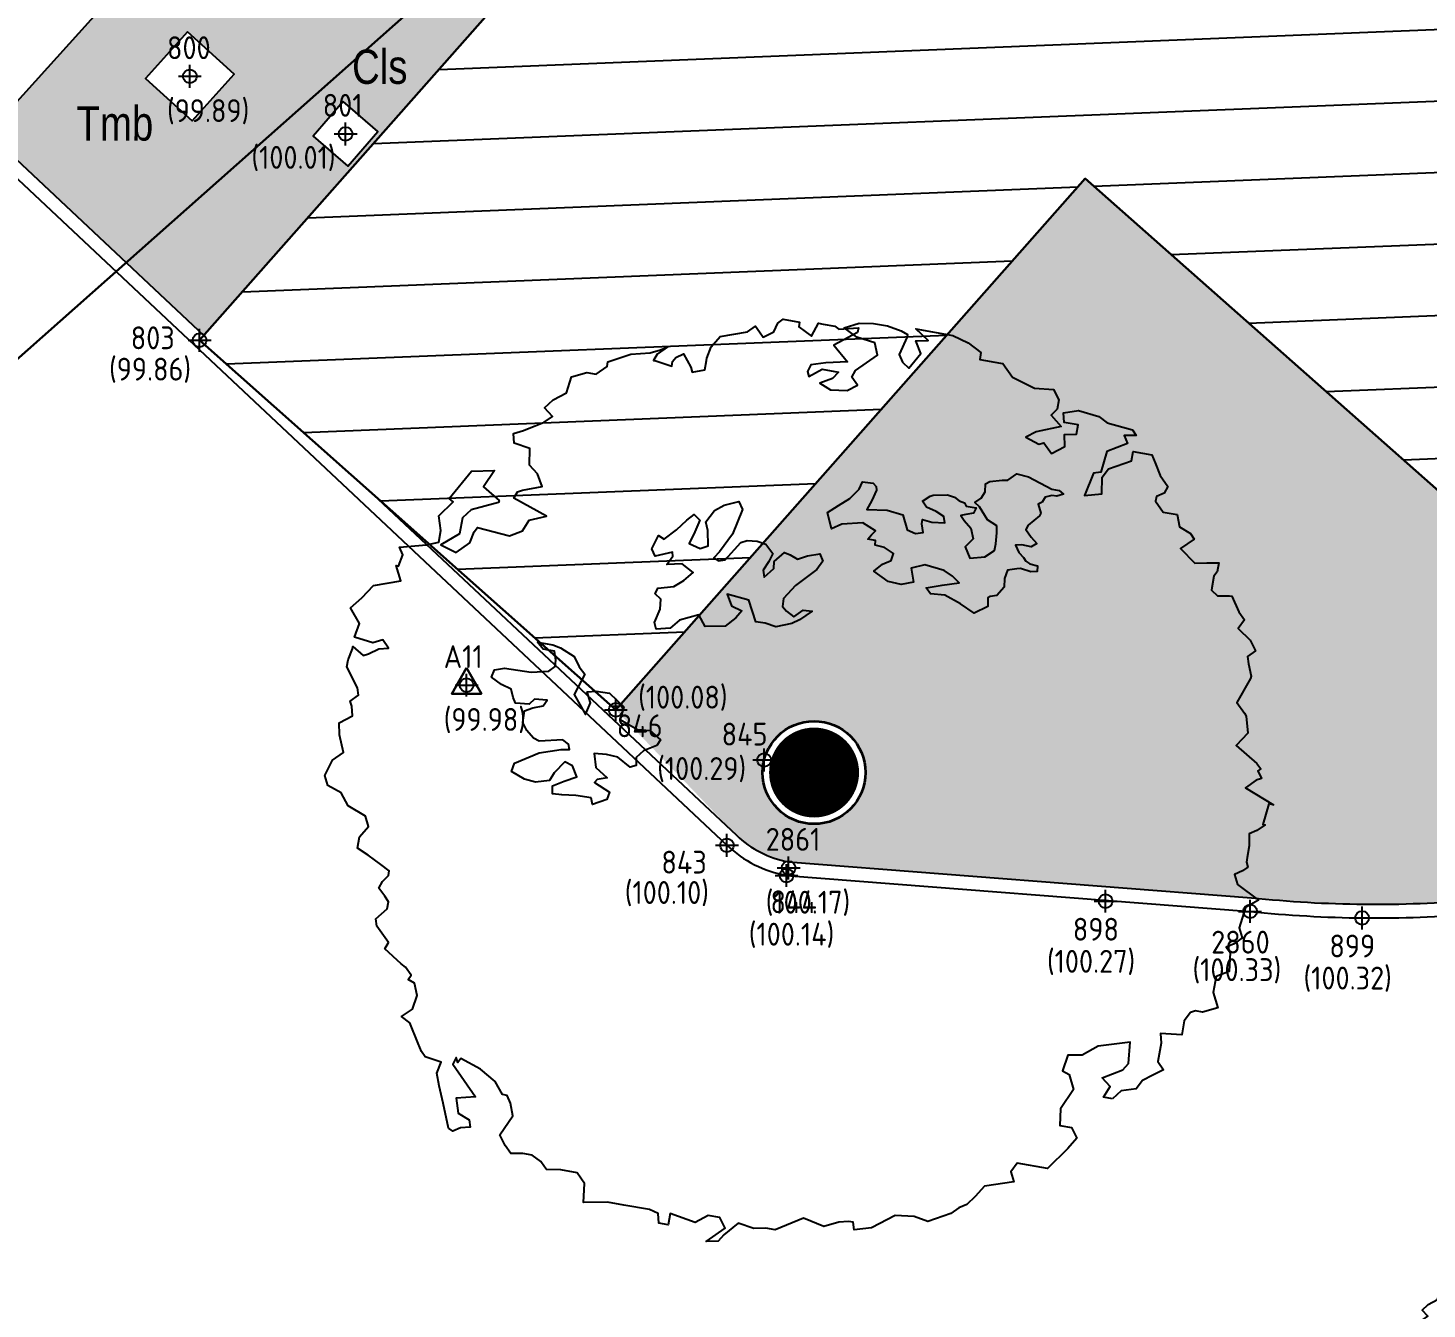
# Model space of a CAD drawing. Extents: x 9555 to 11275, y -8412 to -6382.
# Drawn here: x 10058.83 to 10071.06, y -8083.17 to -8071.96 of the extents above; entities that cross this region are included whole.
import ezdxf
from ezdxf.enums import TextEntityAlignment as Align

# ---------------------------------------------------------------- set-up
doc = ezdxf.new("R2010")
doc.units = 0
doc.header["$MEASUREMENT"] = 0
doc.header["$XCLIPFRAME"] = 2
doc.header["$PDMODE"] = 33
doc.header["$PDSIZE"] = 0.12
doc.layers.get('0').update_dxf_attribs({"color": 53, "lineweight": 50})
for name, color, linetype in [('02_CAT', 7, 'Continuous'), ('GEI-Nome_P', 6, 'Continuous'), ('GEI-Punti', 7, 'Continuous'), ('Gei-Punti_3D', 3, 'Continuous'), ('GEI-Quote_P', 3, 'Continuous'), ('GEI-Simboli', 6, 'Continuous'), ('Immagine', 181, 'Continuous'), ('Ril-Aiuola_Retino', 85, 'Continuous'), ('Ril-Albero', 104, 'Continuous'), ('Ril-Fabbr_Retino', 8, 'Continuous'), ('Ril-Strada', 4, 'Continuous'), ('Ril-Tomb_CEMENTO-Cls', 5, 'Continuous'), ('Ril-Tombino', 5, 'Continuous')]:
    doc.layers.add(name, color=color, linetype=linetype)
for name, color, linetype, lineweight in [('Fgl.957E_Estratto', 5, 'Continuous', 30), ('Ril-Albero_Tronco', 3, 'Continuous', 35), ('Ril-Fabbr_Container-Prefabbricato', 7, 'Continuous', 30)]:
    doc.layers.add(name, color=color, linetype=linetype, lineweight=lineweight)
doc.layers.add('Gei-Nome_p(OFF)', color=251, linetype='Continuous', plot=False)
doc.styles.add('HELVLA', font='helvl', dxfattribs={"width": 0.8})
doc.styles.get("Standard").update_dxf_attribs({"font": 'isocp.shx'})
picture_1 = doc.add_image_def('image2.png', size_in_pixel=(4950, 3510))
picture_2 = doc.add_image_def('image3.png', size_in_pixel=(3510, 4950))

# ---------------------------------------------------------------- blocks, each defined once
blk = doc.blocks.new('ALB_PINO')
at = {"layer": 'Ril-Albero'}
for points in [[(0.9957663673045545, -1.089119406650383), (0.9648018835592893, -1.083550707583157), (0.987240531896191, -1.047653842444191), (0.9604499515731959, -1.018876353835907), (1.029335424767964, -0.9913324360692002), (1.048991627814416, -0.9709081255237777), (1.053772078657971, -0.8998896763046957), (0.9475723619140126, -0.9127363487692435), (0.8941692090876359, -0.9430646301867398), (0.8463312608242859, -0.9424478588822183), (0.8288509349032438, -0.9952093898569672), (0.8506830358193156, -1.007122184396934), (0.8655586517753591, -1.057716179492303), (0.8220724577628289, -1.121773849048253), (0.8200744522101786, -1.177319743672882), (0.8587800176438805, -1.184280610449235), (0.8764382151376822, -1.219402194529351), (0.8462583281208254, -1.253906863726655), (0.7781576086459836, -1.321524177991336), (0.677522918730233, -1.303425884847087), (0.6564755507898781, -1.331586602151759), (0.6663925303479346, -1.365315874943548), (0.5679340315397212, -1.379554858696423), (0.5377541237791092, -1.414059643239483), (0.5089655379030091, -1.440828049255828), (0.4829595335646673, -1.452124044257829), (0.4555623850766324, -1.471156330673324), (0.3789358509371823, -1.497307965386057), (0.3338803272205269, -1.481218754832838), (0.2705600793325402, -1.47781750453268), (0.1911509221678216, -1.519441780952178), (0.1341804340842145, -1.525169076886044), (0.1306132558180479, -1.500568119636768), (0.1151310924407198, -1.497783784219422), (0.08277530755469797, -1.499951348332246), (0.03215460001877091, -1.514807075155289), (-0.03473284687913747, -1.486804982950702), (-0.1296241466769743, -1.525644808607098), (-0.1605886304226942, -1.520076109539872), (-0.2006854969971528, -1.520851505943568), (-0.2534820816584897, -1.503370012337285), (-0.3005354539371865, -1.542826724643049), (-0.3201916569840932, -1.563251035187562), (-0.3602885235585518, -1.564026431592168), (-0.2963615505149164, -1.519617935101991), (-0.3140197480087181, -1.484496351021875), (-0.35272531344242, -1.477535484245522), (-0.3969960834396034, -1.501519670191186), (-0.4793658507059035, -1.470733214336718), (-0.486322356409687, -1.509414530237876), (-0.5172868401549522, -1.503845831170651), (-0.5194627172803621, -1.471508610740415), (-0.5490358998853253, -1.458203648493139), (-0.6341882694326841, -1.442889718998771), (-0.6883759982437141, -1.433144516805982), (-0.7685698883846044, -1.43469528138084), (-0.7651805816907427, -1.371413123575252), (-0.790579860872981, -1.334899371786008), (-0.8447677466750747, -1.325154141359775), (-0.8926056949384247, -1.324537370055253), (-0.8989554754861047, -1.315408939166986), (-0.9116551935729831, -1.297152049155187), (-0.9398370750367349, -1.276110823726953), (-0.9708015587824548, -1.270542124659727), (-1.010898425356913, -1.271317521064333), (-1.029947923991472, -1.243932200163357), (-1.047605985237965, -1.208810759662441), (-1.004119811969645, -1.144753205453156), (-1.012645626633798, -1.103287525900299), (-1.023953886588856, -1.077294400941895), (-1.039436206956793, -1.074510037291105), (-1.063444205742485, -1.030260137668478), (-1.112066729990488, -0.9895698827536705), (-1.177562875747185, -0.953831527369033), (-1.188086716708654, -0.9679118577874704), (-1.193045196115577, -0.9510471637182434), (-1.204960181226738, -0.972863785551084), (-1.128762322935813, -1.082404925572149), (-1.193473892708312, -1.086740053797797), (-1.186339515431769, -1.135941852951504), (-1.15041655227958, -1.158375246087957), (-1.146849217021895, -1.182976231571587), (-1.179205001907917, -1.185143795684411), (-1.205211006246714, -1.196439790685503), (-1.21930186848283, -1.185919192088107), (-1.236353361564284, -1.102987976563412), (-1.249837655635815, -1.044657602941328), (-1.258363491044179, -1.003192038735136), (-1.24366574666044, -0.9659029187747308), (-1.296462331321777, -0.9484214251684477), (-1.309161892417592, -0.9301645633900932), (-1.320470330107469, -0.9041715255449105), (-1.348045486415117, -0.8353205533254311), (-1.376227388623079, -0.8142794432429525), (-1.339697700314332, -0.7889030895890699), (-1.323608811781355, -0.7438776782151706), (-1.3321344901982, -0.702412142242423), (-1.353966591114272, -0.6904993477033656), (-1.343442907144322, -0.6764189890505747), (-1.36249240577888, -0.6490336681505084), (-1.376583288759207, -0.6385131848988692), (-1.431555750545954, -0.5886944708623503), (-1.419640765435247, -0.5668778490295097), (-1.457739626457055, -0.5121073508085772), (-1.461306804723222, -0.4875063935593005), (-1.423385836017928, -0.4543938920702146), (-1.419211932595658, -0.431185102529156), (-1.431911650682082, -0.4129282125182669), (-1.45096114931664, -0.3855428916182007), (-1.439046027958625, -0.3637264133645601), (-1.419389961159027, -0.3433019592408471), (-1.416607358877513, -0.3278294328798381), (-1.444789240341265, -0.3067882074516035), (-1.487061984041588, -0.2752263834259736), (-1.522984967937987, -0.252793105635277), (-1.516028462234203, -0.2141117897332094), (-1.485848711464655, -0.1796069769567055), (-1.495765691022257, -0.1458777041640076), (-1.553520755090972, -0.1115315164875881), (-1.577528753876209, -0.06728161686496037), (-1.621192798717288, -0.04345605601938018), (-1.631109914522654, -0.009726639647482216), (-1.60588850691272, 0.04164272361904864), (-1.569358818603973, 0.06701907727293133), (-1.58284313341926, 0.1253493355483499), (-1.583627709403913, 0.165422819159545), (-1.53935696015094, 0.1894068897585441), (-1.54153283727635, 0.22174411018878), (-1.546491473674791, 0.238608832491451), (-1.519094168195238, 0.257641090673502), (-1.522661367205615, 0.2822419325770227), (-1.557977762193218, 0.3524851007381642), (-1.553803879514703, 0.3756937749334668), (-1.539106135130965, 0.4129828948938723), (-1.537714833990208, 0.420719158073922), (-1.503183171978776, 0.3905495017565102), (-1.486309707460691, 0.3955014295201238), (-1.451171320293156, 0.4131415199939568), (-1.451171320293156, 0.4131415199939568), (-1.418815535406679, 0.4153090841067808), (-1.437865054785448, 0.442694289661091), (-1.471612120068471, 0.4327905777139733), (-1.532149650170936, 0.4516640954492743), (-1.516060761637959, 0.4966895068231736), (-1.546418540971331, 0.550067837335888), (-1.508497551521828, 0.5831804541698205), (-1.469185281675777, 0.624029218838956), (-1.378467864556001, 0.6396603703000494), (-1.393343459768289, 0.6902544807411743), (-1.385602221088334, 0.6888622847995123), (-1.370904654440324, 0.7261513176466963), (-1.382213071385991, 0.7521444708385445), (-1.292886798415907, 0.7600393308852347), (-1.251398651444447, 0.7685508751241343), (-1.244442145740663, 0.8072321910262019), (-1.251576523017206, 0.8564339901789992), (-1.203131849597753, 0.9036269656657225), (-1.217222868824933, 0.9141475924974714), (-1.141979423185944, 1.005835477234001), (-1.065504343556199, 1.00731426186249), (-1.102366281633181, 0.9530146204801042), (-1.050485485731201, 0.908120603645699), (-1.051876786871958, 0.9003843404656493), (-1.143985484388281, 0.8770170411702622), (-1.172774091008591, 0.8502485198081615), (-1.182513178249678, 0.7960947928908411), (-1.245048870896767, 0.7594224442349571), (-1.193643566631977, 0.7342048027943804), (-1.147981516238247, 0.7659251365734292), (-1.133283771854508, 0.8032142565338347), (-1.122760087884558, 0.8172946151857161), (-1.015775774412191, 0.7900679193857343), (-0.9728963262995194, 0.8063157268055932), (-0.9504575002273441, 0.8422126790568711), (-0.8920958679940441, 0.8556762664051405), (-1.001256079336031, 0.9152400672886927), (-0.9893410942248693, 0.9370566891215333), (-0.9724674727161755, 0.9420085886517029), (-0.906364758793984, 0.9540800082908447), (-0.9226315188997205, 0.9969377119727199), (-0.9494220992227156, 1.025715200581004), (-0.9474240936700653, 1.081261095206543), (-1.000220678331402, 1.098742588812826), (-1.002396555456812, 1.131079809243062), (-0.9686494694295789, 1.140983636536845), (-0.8997641739705386, 1.16852746719124), (-0.8723668684909853, 1.187559725373291), (-0.8991574488139804, 1.216337213981575), (-0.870368862938335, 1.24310561999792), (-0.8260980929411517, 1.267089805943584), (-0.8086179240111733, 1.319851365151777), (-0.7579972164752462, 1.334707091974821), (-0.7270327327295263, 1.329138392907595), (-0.6905030444212343, 1.354514746561478), (-0.6877204628834761, 1.36998715757673), (-0.6110939080002709, 1.396138907635219), (-0.5463823382277724, 1.400474035860867), (-0.5126352522009938, 1.410377863153741), (-0.4866294255979255, 1.42167377104343), (-0.5231590931624623, 1.396297532735304), (-0.5350740782731691, 1.374480910902463), (-0.5273329965847324, 1.373088743194245), (-0.4745364119233955, 1.355607249587052), (-0.4717538096414273, 1.371079775948061), (-0.4612301256714773, 1.385160134599943), (-0.4352241213331354, 1.396456129601944), (-0.4112161432916537, 1.352206114632651), (-0.4062576638847304, 1.335341420563424), (-0.3647694961690604, 1.343853080148079), (-0.3592042916060336, 1.374798132869188), (-0.3578129904652769, 1.382534396050147), (-0.3431152668252935, 1.419823400663887), (-0.3129355160557452, 1.454328213440391), (-0.2222179626891148, 1.469959221321375), (-0.1948206572100162, 1.488991479503426), (-0.1821210961146562, 1.470734617725981), (-0.1694213780277778, 1.452477727714182), (-0.1342829908597878, 1.470117818188015), (-0.1209767046083243, 1.499670703200906), (-0.1027119389494828, 1.512358894145478), (-0.04852405314738917, 1.502613663718336), (-0.05130665542890256, 1.487141137357327), (-0.009033911729034116, 1.455579313331697), (0.01479621548435262, 1.499212528763934), (0.03027837886122597, 1.496428193346588), (0.06898394429538257, 1.489467326571145), (0.08307496352256294, 1.478946699740305), (0.1477865125513063, 1.483281712619288), (0.145003931013548, 1.467809301604944), (0.06559477384882939, 1.426185025185447), (0.1114347165590743, 1.370022359256296), (0.03898206509813917, 1.367079398738866), (-0.01024718430596749, 1.359959906862429), (-0.02216216941667426, 1.338143285030498), (-0.01720366926599581, 1.321278706307027), (0.02706707998743241, 1.345262776906026), (0.08125496578952607, 1.335517546479792), (0.06159876274307408, 1.315093235935279), (0.01871929388664739, 1.298845313170574), (0.05464225703883585, 1.276411920033212), (0.110221443982141, 1.274402952787028), (0.1453598311496762, 1.292043043260861), (0.1263103117713626, 1.319428248815171), (0.1263103117713626, 1.319428248815171), (0.1382252968820694, 1.341244870648012), (0.1747549851908161, 1.366621224301895), (0.2112846527553529, 1.391997462610021), (0.2027589950818083, 1.433463113928525), (0.1422213287320346, 1.452336775243936), (0.09994842804064774, 1.483898627503009), (0.1505691148328197, 1.498754238980297), (0.1984070630957149, 1.498137467676685), (0.2448538672098266, 1.489784404958669), (0.2899092131912084, 1.473695107293139), (0.2899092131912084, 1.473695107293139), (0.3117413141072802, 1.461782312754082), (0.3103500129665235, 1.454046049573122), (0.2837373042158333, 1.394940423126542), (0.295045721161955, 1.368947269935603), (0.31548654168148, 1.349298327561343), (0.3561899556767685, 1.397883383643972), (0.3399232163152419, 1.440741202671603), (0.3800200621459453, 1.441516483729544), (0.3391386195868336, 1.480814570936133), (0.4629963975768305, 1.458539802899764), (0.5144016810978655, 1.433322046112522), (0.5566744455419439, 1.401760337432648), (0.5525005421196738, 1.37855154789159), (0.6221707482901593, 1.366021953814567), (0.629911829978596, 1.364629786105439), (0.6616608897085143, 1.318987603427928), (0.7348981378983126, 1.281857195680828), (0.7982183857858445, 1.278455945379761), (0.8158766040234013, 1.243334476645401), (0.8103113994603746, 1.212389423924293), (0.7906551756697127, 1.191964998033114), (0.8237957142756613, 1.154059165647965), (0.7408192218532577, 1.137035874712097), (0.7056808346857224, 1.119395784238264), (0.7493450572616212, 1.095570310505906), (0.766218521779706, 1.100522238269519), (0.7916178009619443, 1.064008486480276), (0.8358885709591277, 1.087992672425941), (0.8351039742302646, 1.128066040689561), (0.8752008408051779, 1.128841437094167), (0.8807660453682047, 1.159786489816184), (0.8343193982456114, 1.168139524300756), (0.8321435003764464, 1.200476629384326), (0.881372749780553, 1.207596121260764), (0.9496514978187633, 1.187330292237135), (0.9778333792829699, 1.166289066808901), (1.061594447689572, 1.143238874133573), (1.074294029529142, 1.124982127701884), (1.034197162954683, 1.124206731298187), (1.04550557990035, 1.098213578106339), (0.9766201067055817, 1.070669660339632), (0.9563571785030263, 1.002435603003875), (0.9317426322965048, 0.9988758429493885), (0.9023473212643012, 0.924297690141799), (0.959317809348363, 0.9300249860756651), (0.9613158149010133, 0.9855708807012036), (0.9823631828413681, 1.013731598005876), (1.058989737724573, 1.039883348064365), (1.064554921543845, 1.070828285439717), (1.126483889034375, 1.059690887304356), (1.137792326724707, 1.033697849459173), (1.154059066086234, 0.9908400304315421), (1.179458345268472, 0.9543262786422986), (1.16754338090152, 0.9325097721561235), (1.141537376563178, 0.9212137771541222), (1.138754774281665, 0.9057412507931133), (1.164154053463903, 0.8692274990038698), (1.21060085757756, 0.8608744362858545), (1.21912653599486, 0.8194089003131069), (1.255049499147049, 0.7969755071766542), (1.267749217233927, 0.7787186171648557), (1.222087166840197, 0.7469982833848974), (1.269318389946989, 0.6985717652900405), (1.309415256521902, 0.6993471616946465), (1.349512280087879, 0.7001225298658085), (1.343947075524852, 0.6691774771437906), (1.333423234563384, 0.6550971467253532), (1.326466749603355, 0.6164159461690417), (1.325075448462599, 0.608679682988992), (1.345516248237914, 0.5890306252689754), (1.385613114812827, 0.5898060216735814), (1.393354353492327, 0.5884138257310099), (1.415971051137262, 0.5364276629274229), (1.435020392780302, 0.5090423702608007), (1.413973024839947, 0.4808816529561284), (1.454854488143724, 0.4415836810962048), (1.472512685637071, 0.4064620970151793), (1.445115380157972, 0.3874298388331283), (1.448682558424139, 0.3628288815838516), (1.457208393832502, 0.32136331737766), (1.455817092691746, 0.3136270541967008), (1.409548317141912, 0.2340969736264071), (1.43494759632415, 0.1975832218371636), (1.44129737687183, 0.1884547909479863), (1.44704060999868, 0.1315167003807858), (1.40772834015263, 0.09066793571255971), (1.476791664175948, 0.03032862307773598), (1.489491225271308, 0.01207176130029097), (1.480358842442115, 0.005727665828459294), (1.491667280131992, -0.0202653720176329), (1.474793658622843, -0.02521727154689302), (1.438263970314097, -0.0505936252016852), (1.53194201827921, -0.1073730906678918), (1.516459854901882, -0.1045887552514557), (1.496197062946635, -0.1728229561664136), (1.503938144635072, -0.1742151238746317), (1.476540859899728, -0.1932472667109266), (1.450534855561386, -0.2045432617129279), (1.451319588537103, -0.2446167735566576), (1.444363103577075, -0.2832979741129691), (1.441580501295562, -0.2987705004730685), (1.446538980702485, -0.3156351945422955), (1.42827405805258, -0.3283233572525148), (1.402268210705756, -0.3396193804879601), (1.412185190263358, -0.373348653280658), (1.482639972418951, -0.4259517309679666), (1.438369066174459, -0.4499357733344311), (1.418106274218758, -0.518169974249389), (1.428023410767878, -0.551899275275531), (1.400626105288779, -0.570931533457582), (1.374620100950438, -0.5822275284595833), (1.387319819037316, -0.6004844184704723), (1.383930512343454, -0.6637665762760605), (1.341051043487028, -0.6800144990416754), (1.331311956245486, -0.7341682259580864), (1.346187415210466, -0.7847621928200113), (1.295566864665602, -0.7996179478764986), (1.272343462608774, -0.795441416517491), (1.255469998091144, -0.8003933442811046), (1.234422473159725, -0.8285540333514234), (1.22607468705894, -0.8749714970877847), (1.155013336738762, -0.870178194425165), (1.157189370855235, -0.9025154430888449), (1.146058982473392, -0.9644054331853056), (1.165108324116432, -0.9917907258519278), (1.129969957692651, -1.009430700980005), (1.094831570525116, -1.027070791453838), (1.073784202584761, -1.05523150875851), (1.024554796189591, -1.062350972400594)], [(0.7224292112865669, 0.6693631051888644), (0.6884083055571182, 0.6811852515360499), (0.6766886789765749, 0.6794904492147964), (0.6455468180835169, 0.6755846757036181), (0.6347187611455638, 0.647111594322638), (0.6334362115131853, 0.6188231329164466), (0.6093769843693053, 0.5908283857656045), (0.587780453047003, 0.587107145116903), (0.5794154474011748, 0.5829077444645065), (0.579975818087064, 0.5542878495120078), (0.5341332170615942, 0.5321118361074753), (0.4883505333165203, 0.563160803695979), (0.43637664921755, 0.5915206094445296), (0.3877996944794404, 0.5964541650668309), (0.3741948184116382, 0.6160123327403255), (0.4272644095832447, 0.6254809627929774), (0.4836884854427126, 0.6324451380936864), (0.4612005414697933, 0.655502148270358), (0.4340330977598796, 0.6736968318231504), (0.3690147082785415, 0.6929949102945159), (0.3233166413857589, 0.682200574290988), (0.3319532841779846, 0.6350167840695633), (0.2906034973212854, 0.6272430434513865), (0.2467058853291064, 0.6370389539310111), (0.199742542932313, 0.672102730431476), (0.2286681123724748, 0.6954198298120957), (0.2574491476794947, 0.7073552517917108), (0.2654406251987211, 0.7306345730015948), (0.2349188952804298, 0.7513339137643982), (0.2039213907847852, 0.7588097305419126), (0.2047282073273209, 0.7738748986543271), (0.1789281078368958, 0.7785148271335913), (0.1911233312595186, 0.7934330663287312), (0.2048302552990435, 0.8061781407381261), (0.1620708157967101, 0.8328808069894933), (0.0927466324407078, 0.8282367253918039), (0.05777455377085516, 0.8136121133387917), (0.04460296611853209, 0.8673153696821885), (0.08123112254736498, 0.8911485225839044), (0.1197021785493462, 0.9146501265935569), (0.1499524490565136, 0.9453340638177963), (0.1619610076551226, 0.9697923645202593), (0.1973065937078218, 0.9653369406700278), (0.2067077238722277, 0.9541398550112774), (0.2084062877921724, 0.9424268311771868), (0.1925675321609788, 0.9072498072786459), (0.1758798085517128, 0.8779292388293527), (0.2438789768585821, 0.87520653905122), (0.2963284577996319, 0.8600701701756464), (0.3101624848528672, 0.8100503763102154), (0.3383234099288757, 0.7973807993625144), (0.3636056041515303, 0.8004390858053796), (0.3593595498215336, 0.829721819617049), (0.3620092659381271, 0.8444554388364907), (0.3926755507328608, 0.8351378908204481), (0.4360551004657509, 0.833040223496397), (0.4323269514044341, 0.8546247423850275), (0.4066712290556325, 0.8706463764987404), (0.3751558400359727, 0.8858205235450498), (0.3615509639677157, 0.9053786912185444), (0.38730873428824, 0.92166029918954), (0.3975166809951816, 0.9255283816422946), (0.4452443537730915, 0.926451337937948), (0.4685392505363097, 0.9184593522935813), (0.4834689846626361, 0.9062679942293528), (0.5012351412166254, 0.8992704245696643), (0.5069505877373786, 0.8887361777691751), (0.5401222115070823, 0.8827705433390349), (0.5312814520281108, 0.8653477340461961), (0.5056680381054548, 0.8604477163629838), (0.4899314874365928, 0.8575739063157073), (0.5001818995611984, 0.8405203087390021), (0.5223386238336616, 0.8156215673228928), (0.5311196437675108, 0.7798194827359168), (0.5033745552437949, 0.7524874873310239), (0.519527099456468, 0.7153596967922624), (0.5697601319535579, 0.7196346820195743), (0.6020401653369163, 0.7404472113024951), (0.6060147395111244, 0.7625476401321123), (0.6089532099105099, 0.8000446706213609), (0.6092421211852752, 0.8228080536559048), (0.5787202135317102, 0.8435073073063961), (0.5521730577876269, 0.8863070768997261), (0.5357316230443985, 0.9006715997487902), (0.5574725107641143, 0.9157744306852749), (0.5706613725443503, 0.9362177482520622), (0.571612702475818, 0.9626644784188159), (0.5864999711844803, 0.9713948003840471), (0.6271874963750861, 0.9754851656365702), (0.6462785109875995, 0.9758544055861478), (0.6767157810446633, 0.996998340181932), (0.7147534123834021, 0.9863549991017919), (0.793045458232541, 0.9456570217174942), (0.8170026374051531, 0.9413485267845374), (0.8319323715314795, 0.9291571687203088), (0.8096735785435385, 0.9217525527059536), (0.7930877666586866, 0.9247353699214784), (0.7711601933712018, 0.9191724851465608), (0.7604765135744174, 0.9020811094000294), (0.7477632278925057, 0.8948611133604629), (0.7556951228576736, 0.8649155124570882), (0.7521961247813351, 0.8560384051546919), (0.7142431310386428, 0.8248385579885564), (0.7060647902163737, 0.8110990958279274), (0.7242046318884832, 0.7850215773773073), (0.7433380911744507, 0.764469021951669), (0.7241025631734601, 0.7527182199477522), (0.6931050794215707, 0.7601941520710227), (0.671839924791243, 0.7583146144274053), (0.6826082421840738, 0.7335628019285707), (0.6987183002357824, 0.717356576073513), (0.7059454681171928, 0.7046492798339443), (0.7196947005828633, 0.6964727024482329), (0.7451635803728323, 0.689991042729531), (0.7436943451731395, 0.6712425274858163)], [(-0.5003759559501523, 0.7785922944352155), (-0.458749608642683, 0.8094995287032194), (-0.4238835361074579, 0.8416203220983325), (-0.399543098822484, 0.8605113777830526), (-0.3807741199339378, 0.8420226610500929), (-0.3970949862294817, 0.8030835726963832), (-0.4169988119835698, 0.7636246447546062), (-0.3803143084106329, 0.7477349179490591), (-0.3530908083041224, 0.7568041386907004), (-0.3545033973278393, 0.8070678920095309), (-0.3608992686069563, 0.8361286595068169), (-0.3319815889481207, 0.8739694730803061), (-0.2995512318052098, 0.8925712630542022), (-0.2508290496882213, 0.9047593081272145), (-0.2381907309087377, 0.8780669618642065), (-0.2716441475265294, 0.7956823189204467), (-0.3149646743863239, 0.7360034918205949), (-0.334798218165943, 0.7163034270664782), (-0.3202419471859121, 0.7067122518615984), (-0.2964898170154713, 0.7094264299047972), (-0.2441554362509291, 0.7674871426363614), (-0.223174581512007, 0.7741879473281549), (-0.1898907701646193, 0.7717020306420004), (-0.1614079738399584, 0.7619367778414398), (-0.1379084597716623, 0.7309685392196561), (-0.1508698744953032, 0.7042196108141301), (-0.1700737367183456, 0.6751022611740045), (-0.1660432319630361, 0.652281257213667), (-0.1342424894820207, 0.6803002358434345), (-0.1333600608507586, 0.7045654586681153), (-0.0989000950901453, 0.7344331203596263), (-0.07943102169704819, 0.7262860729737038), (-0.05534333148804593, 0.711494620947734), (-0.02187725290798492, 0.722932353970004), (0.01886679674140623, 0.7295744564583915), (0.02965764316203323, 0.7055397971417717), (0.00953004476004482, 0.6777512909740364), (-0.06175551523264367, 0.6242555490378341), (-0.1022344206060182, 0.5803491457528931), (-0.1057760725168784, 0.5542352398664687), (-0.09243779020699239, 0.5378844719057552), (-0.06783220583239624, 0.5195109432885818), (-0.03591954498753624, 0.5416948046695726), (-0.006218957860595342, 0.5386891498099191), (-0.04876917232051592, 0.5091106679689194), (-0.07414500220094822, 0.4973837550964597), (-0.1273741447176512, 0.4860048153233033), (-0.1635409519925374, 0.4983124707230419), (-0.1941653421927836, 0.502647065285545), (-0.2171181186418845, 0.5753860657557921), (-0.2902636819812284, 0.5954950117325324), (-0.275148209287598, 0.5567276936384132), (-0.241122995888297, 0.5389893800019034), (-0.2604386455016789, 0.5157072386559403), (-0.2967462814883708, 0.4884972690952477), (-0.3632019189242989, 0.4876338889876777), (-0.3841539302096197, 0.5262859227355512), (-0.4489443625203293, 0.5088412059747762), (-0.4794153289408604, 0.4817466118053939), (-0.5265137444544629, 0.4785712053315049), (-0.5318739611904677, 0.5004680121066594), (-0.5134116988872032, 0.5448377638822138), (-0.5109055705453067, 0.5781157215355126), (-0.5296745494338528, 0.5966044382684722), (-0.5205903466602768, 0.6147450908573857), (-0.4672494836469508, 0.6202889185661958), (-0.434413150702934, 0.641143749198308), (-0.4030183840236679, 0.6669096871705024), (-0.4395207513374371, 0.6967229726390881), (-0.4911259962759622, 0.6943567625091547), (-0.4709983978736522, 0.7221452686772116), (-0.4721459067011416, 0.7351445339242864), (-0.530287784736873, 0.7223213701013916), (-0.5410786311575001, 0.7463560294180114), (-0.5190330805543213, 0.7912457066432318)], [(-0.7429381164623692, -0.08399159841391679), (-0.7942271038581339, -0.07641204089540565), (-0.8415939710079101, -0.07447083539918253), (-0.8721632528475993, -0.07061754071636983), (-0.8723614281183245, -0.0442723714910187), (-0.8332867394577761, -0.02827887329530654), (-0.7913109337695232, -0.01445132793159587), (-0.806015061435005, 0.02272426688469409), (-0.8316778904544435, 0.03556128093114808), (-0.8662208799963764, -0.0009794111661847182), (-0.882247381807133, -0.02605104088306121), (-0.9294527650735063, -0.03236064938354843), (-0.9655379423583099, -0.02258237576424449), (-1.008607977047973, 0.003251160284349908), (-0.9986702789113906, 0.0310621402444724), (-0.9167604014759263, 0.06566174219133813), (-0.8439288598332269, 0.07722880721976821), (-0.815974377154248, 0.0771344232956892), (-0.819485230046098, 0.09420924624137683), (-0.8381997360569358, 0.1090853248528276), (-0.9162608552777556, 0.105036196687621), (-0.9358347443757111, 0.1151337169116289), (-0.9576121445369381, 0.1404267341653451), (-0.9708474464899837, 0.1674721890689455), (-0.9655662607113982, 0.2059867063520926), (-0.9374868078015197, 0.215735950772256), (-0.9033185512179216, 0.222745844950083), (-0.8900316618081661, 0.2417327288480067), (-0.9323305922542886, 0.2444068397120702), (-0.9501126671297015, 0.2278727073748144), (-0.9955991687187407, 0.2311199567233473), (-1.003605050085184, 0.2506475029962587), (-1.010178483143932, 0.2781392081173237), (-1.041930272829063, 0.2937156006395583), (-1.075437342340024, 0.3178293187287693), (-1.066072552432502, 0.3424546699938276), (-1.032190749963206, 0.3478717498250319), (-0.9439570452040016, 0.3352924488412157), (-0.8842876212191868, 0.3377160558569869), (-0.8633179752008573, 0.3536770497097734), (-0.8611878261689299, 0.3746703784831027), (-0.8655945550557362, 0.4050612007289658), (-0.9038465727602443, 0.4119405008026717), (-0.9227227403897587, 0.4350673062985209), (-0.8717200501172329, 0.4258949061999431), (-0.8454844491160429, 0.4162436644277534), (-0.7997996360094248, 0.3866511022737598), (-0.7829286679251481, 0.3523744810021583), (-0.7643389751536915, 0.327654745813021), (-0.7995431517687166, 0.2599904414495597), (-0.7620405999804234, 0.1940495455359326), (-0.7453162197101619, 0.2321504322912062), (-0.7568327969769371, 0.2687527732763613), (-0.7267116101260171, 0.2715575064779898), (-0.6817978805187295, 0.2651244848551926), (-0.6341961467109059, 0.2187437549049775), (-0.646711952621331, 0.1765973304758575), (-0.5885629210609977, 0.1431188539503694), (-0.5478579228050648, 0.1407313982357721), (-0.5123089623615442, 0.1096731406936726), (-0.524002097315929, 0.09039951453397066), (-0.5684310405466704, 0.07208015304459536), (-0.5937342104124355, 0.05032118386898787), (-0.5935360351417103, 0.02397601464363674), (-0.6127869149853495, 0.01757213756573606), (-0.6544246791030446, 0.05136974535017202), (-0.6923900649575216, 0.05984194688372213), (-0.7328087868339708, 0.06382212983263003), (-0.7280788917013297, 0.01692988205141432), (-0.6899153098319175, -0.01788737336082136), (-0.7237971123016678, -0.02330445319202568), (-0.7321775696349277, -0.03330773307206414), (-0.681997707309506, -0.06535290320661602), (-0.6913624972170282, -0.08997825447167429), (-0.7386928507147559, -0.106131491316404)]]:
    blk.add_lwpolyline(points, close=True, dxfattribs=at)
at = {"layer": 'Ril-Albero', "const_width": 0.15, "flags": 128}
blk.add_lwpolyline([(-0.0749999999998181, 0, 1), (0.07500000000027285, 0, 1)], format="xyb", close=True, dxfattribs=at)
blk = doc.blocks.new('-Fgl. 957E Estratto Foglio Intero_PostFR2')
at = {"layer": 'Immagine'}
image = blk.add_image(picture_1, insert=(9917.283654509196, -8422.509303729323), size_in_units=(838.1827212973916, 594.3477478290598), rotation=0.001090204153391001, dxfattribs=at)
image.set_boundary_path([(308.7555908007198, 193.6289745913382), (4680.161310497795, 3410.458243007306)])
image.dxf.flags = 15
blk = doc.blocks.new('-Fgl. 958 Estratto Foglio Intero_PostFR3')
at = {"layer": 'Immagine'}
image = blk.add_image(picture_2, insert=(9716.786041246873, -8308.17513906339), size_in_units=(1485.8142875308895, 2095.3791234409982), rotation=-0.001043539486264, dxfattribs=at)
image.set_boundary_path([(486.9858317041253, 415.0435325266662), (2987.88009123626, 4584.843253445799)])
image.dxf.flags = 15
blk = doc.blocks.new('- Fogli_Unione (Estratti_20043_SpostatoComeAll.957E_SuRIL_PostFR1-FR2-FR3 (2021-02-08)')
for name in ['-Fgl. 958 Estratto Foglio Intero_PostFR3', '-Fgl. 957E Estratto Foglio Intero_PostFR2']:
    blk.add_blockref(name, (0, 0))
blk = doc.blocks.new('2493-1_PostFRAZ')
at = {"layer": 'Fgl.957E_Estratto'}
blk.add_lwpolyline([(10195.69424327256, -7953.179523551185), (10135.9804848642, -8006.375916930941), (10055.5350028999, -8077.698371663868), (9990.364679923241, -8150.486930178999), (10203.25267008131, -8346.253982032182), (10255.46632072889, -8393.78925886355), (10405.81180513532, -8288.04927422074), (10404.16474097144, -8285.636148357371), (10413.28978395029, -8279.330453460288), (10414.98197181039, -8281.675917584857), (10491.48271988528, -8229.140151832258), (10489.65873393807, -8226.49654289975), (10499.64504938737, -8220.001473783164), (10501.42342807424, -8222.098130762557), (10579.34423382379, -8168.070643182646), (10701.59723087798, -8098.119645045056)], dxfattribs=at)
at = {"layer": '02_CAT'}
blk.add_blockref('- Fogli_Unione (Estratti_20043_SpostatoComeAll.957E_SuRIL_PostFR1-FR2-FR3 (2021-02-08)', (2.400635534626417, 6.76379925128731), dxfattribs=at)

msp = doc.modelspace()

# ---------------------------------------------------------------- hatches: boundary and pattern name
at = {"layer": 'Ril-Aiuola_Retino'}
h = msp.add_hatch(dxfattribs=at)
h.set_pattern_fill('TEXTURE', color=256, scale=3, angle=90)
h.set_pattern_definition([(90, (-1.44, 2.16), (-2.28, 1.32), [0.12, -2.01, 0.09, -0.8699999999999999, 0.18, -2.13]), (99.99999999999999, (-2.67, 1.59), (-2.853442849732936, 0.8067613670150445), [0.21, -0.5099999999999999, 0.27, -1.59, 0.15, -1.98]), (110, (-1.71, 1.29), (-2.209762533757766, 1.334709535592093), [0.24, -1.65, 0.21, -1.23, 0.15, -0.96]), (120, (-1.53, 2.16), (-2.540518682742054, -0.2196925639128059), [0.15, -0.9899999999999999, 0.12, -1.47, 0.08999999999999998, -1.95]), (130, (-2.19, 1.32), (-2.163703554074118, 0.3383591731976974), [0.12, -1.32, 0.09, -0.8400000000000001, 0.24, -1.53]), (140, (-1.11, 1.77), (-2.35733494025581, -0.8024786473477873), [0.06, -1.11, 0.15, -1.83, 0.18, -0.9299999999999999]), (150, (-1.32, 1.86), (-2.237076581449592, -0.9947302994931883), [0.15, -1.23, 0.06, -1.44, 0.12, -1.11]), (160, (-0.9599999999999999, 1.53), (-2.155868477983183, -1.098922702303704), [0.08999999999999998, -0.57, 0.18, -0.9599999999999999, 0.12, -1.32]), (170, (-2.73, 1.68), (-1.647194504535999, -2.085653438188235), [0.21, -1.32, 0.08999999999999998, -1.56, 0.18, -1.47]), (180, (-1.44, 1.86), (-1.11, -2.64), [0.18, -0.9299999999999999, 0.12, -1.83, 0.06, -1.86]), (190, (-2.37, 1.38), (-1.45145291151213, -2.479714589557226), [0.21, -1.17, 0.18, -0.96, 0.21, -2.19]), (200, (-0.6599999999999999, 1.17), (-0.8169113832647705, -2.404403417043912), [0.24, -0.78, 0.12, -1.59, 0.18, -1.74]), (210, (-1.02, 0.36), (-0.2849226783578577, -2.866499444855586), [0.15, -2.01, 0.18, -0.9299999999999999, 0.21, -1.23]), (220, (-0.3599999999999999, 1.02), (-0.7126608126250225, -2.791077671106385), [0.08999999999999998, -0.6599999999999999, 0.12, -1.29, 0.24, -1.68]), (230, (-2.76, 0.1200000000000002), (0.3420568782006699, -2.205968515658284), [0.18, -1.08, 0.21, -0.9299999999999999, 0.12, -1.26]), (240, (-0.1799999999999998, 2.61), (1.207672585833788, -2.048249722427793), [0.12, -0.8400000000000001, 0.24, -1.86, 0.21, -1.71]), (250, (-1.86, 0.6300000000000001), (1.624286891851902, -2.379010738302391), [0.18, -1.26, 0.15, -1.14, 0.12, -1.83]), (260, (-1.14, 0.8100000000000002), (1.691231651014422, -2.156440470452878), [0.27, -0.9899999999999999, 0.18, -1.35, 0.24, -1.32])])
edge = h.paths.add_edge_path()
edge.add_line((10053.72848894151, -8053.38570111679), (10056.8882, -8049.9121))
edge.add_line((10056.8882, -8049.9121), (10084.45247813717, -8075.014260575386))
edge.add_line((10084.45247813717, -8075.014260575386), (10084.4451, -8076.3711))
edge.add_line((10084.4451, -8076.3711), (10084.9968, -8076.3741))
edge.add_line((10084.9968, -8076.3741), (10086.2886, -8076.8484))
edge.add_line((10086.2886, -8076.8484), (10089.4799, -8074.7599))
edge.add_line((10089.4799, -8074.7599), (10093.4773, -8070.8829))
edge.add_arc((10094.06927654108, -8073.071272377026), 2.267026661890408, -2.346743222350824, 105.1368052899513, ccw=False)
edge.add_arc((10082.81119942297, -8061.123809409587), 18.10650731999908, 283.2657927894478, 318.3199480741794, ccw=False)
edge.add_arc((10079.01460136548, -8042.198300626294), 37.40381429144605, 269.94916942252615, 282.2738587833335, ccw=False)
edge.add_line((10078.98141816688, -8079.60210019832), (10071.49565323268, -8079.588490626352))
edge.add_arc((10070.61449611676, -8069.383372223617), 10.24308935218201, 263.917207823197, 274.93494287035867, ccw=False)
edge.add_line((10069.52908270928, -8079.568791076647), (10065.4810353269, -8079.255627055277))
edge.add_arc((10065.65523609822, -8078.354302951702), 0.9180038389958332, 226.8020009415644, 259.06119852695133, ccw=False)
edge.add_line((10065.02684259773, -8079.023520895988), (10063.9724, -8077.926))
edge.add_line((10063.9724, -8077.926), (10068.07752425427, -8073.279716016322))
edge.add_line((10068.07752425427, -8073.279716016322), (10073.5804, -8078.1481))
edge.add_line((10073.5804, -8078.1481), (10079.0158, -8072.004))
edge.add_line((10079.0158, -8072.004), (10069.8794, -8063.89))
edge.add_line((10069.8794, -8063.89), (10060.37107203688, -8074.651767291364))
edge.add_line((10060.37107203688, -8074.651767291364), (10058.48610367705, -8072.881788055062))
edge.add_line((10058.48610367705, -8072.881788055062), (10064.24880271048, -8066.494949321075))
edge.add_line((10064.24880271048, -8066.494949321075), (10064.0926597993, -8066.275843243106))
edge.add_line((10064.0926597993, -8066.275843243106), (10066.3437, -8063.781))
edge.add_line((10066.3437, -8063.781), (10057.3799, -8055.6506))
edge.add_line((10057.3799, -8055.6506), (10056.89986690192, -8056.182623964226))
edge.add_line((10056.89986690192, -8056.182623964226), (10053.72848894151, -8053.38570111679))
edge = h.paths.add_edge_path(flags=16)
edge.add_arc((10064.02349575416, -8059.798506169219), 0.2999999999992724, 0, 360)
edge = h.paths.add_edge_path(flags=16)
edge.add_arc((10065.23279870213, -8058.465244612), 0.3500000000003638, 0, 360)
edge = h.paths.add_edge_path(flags=16)
edge.add_arc((10066.34868322882, -8066.72591773479), 0.2999999999992724, 0, 360)
h.paths.add_polyline_path([(10080.0605, -8072.6679), (10083.004, -8075.3894), (10079.587, -8079.0985), (10076.6435, -8076.377)], flags=16)
h.paths.add_polyline_path([(10074.64495223468, -8078.339169779939), (10074.65106977992, -8079.189147765324), (10075.50104776531, -8079.183030220077), (10075.49493022006, -8078.333052234691)], flags=16)
h.paths.add_polyline_path([(10060.22874749439, -8071.996703427514), (10059.86030342751, -8072.40505250561), (10060.26865250561, -8072.773496572488), (10060.63709657249, -8072.36514749439)], flags=16)
h.paths.add_polyline_path([(10060.13238341326, -8071.225795120592), (10059.87069512059, -8071.528316586736), (10060.17321658674, -8071.790004879407), (10060.43490487941, -8071.487483413263)], flags=16)
h.paths.add_polyline_path([(10061.58968341326, -8072.606695120592), (10061.32799512059, -8072.909216586736), (10061.63051658674, -8073.170904879407), (10061.89220487941, -8072.868383413263)], flags=16)
edge = h.paths.add_edge_path(flags=16)
edge.add_arc((10081.60243467607, -8077.788916861025), 0.09972012964681198, 0, 360)
edge = h.paths.add_edge_path(flags=16)
edge.add_arc((10065.70599785284, -8078.474403980041), 0.4500000000007276, 0, 360)
h = msp.add_hatch(dxfattribs=at)
h.set_pattern_fill('TEXTURE', color=256, angle=90, style=0)
h.set_pattern_definition([(90, (-0.4799999999999999, 0.72), (-0.76, 0.4400000000000001), [0.04, -0.67, 0.03, -0.29, 0.06, -0.71]), (99.99999999999999, (-0.89, 0.53), (-0.9511476165776452, 0.2689204556716815), [0.06999999999999999, -0.17, 0.08999999999999998, -0.5299999999999999, 0.05, -0.6599999999999999]), (110, (-0.57, 0.43), (-0.7365875112525886, 0.4449031785306977), [0.08, -0.55, 0.07, -0.41, 0.05, -0.32]), (120, (-0.51, 0.72), (-0.8468395609140178, -0.07323085463760198), [0.05, -0.33, 0.03999999999999999, -0.4899999999999999, 0.03, -0.6499999999999999]), (130, (-0.73, 0.4400000000000001), (-0.7212345180247061, 0.1127863910658991), [0.04, -0.44, 0.03, -0.28, 0.08, -0.51]), (140, (-0.3699999999999999, 0.59), (-0.7857783134186035, -0.2674928824492624), [0.02, -0.37, 0.05, -0.61, 0.06, -0.31]), (150, (-0.4399999999999999, 0.62), (-0.7456921938165306, -0.3315767664977294), [0.05, -0.41, 0.02, -0.48, 0.04, -0.37]), (160, (-0.32, 0.51), (-0.7186228259943942, -0.3663075674345679), [0.03, -0.19, 0.05999999999999999, -0.32, 0.03999999999999999, -0.4399999999999999]), (170, (-0.91, 0.5600000000000002), (-0.5490648348453331, -0.6952178127294115), [0.06999999999999999, -0.4399999999999999, 0.03, -0.5199999999999999, 0.05999999999999999, -0.4899999999999999]), (180, (-0.4799999999999999, 0.62), (-0.3700000000000001, -0.88), [0.06, -0.31, 0.04, -0.61, 0.02, -0.62]), (190, (-0.79, 0.4600000000000001), (-0.48381763717071, -0.8265715298524087), [0.07, -0.39, 0.06, -0.32, 0.07, -0.73]), (200, (-0.22, 0.39), (-0.2723037944215902, -0.801467805681304), [0.08, -0.26, 0.04, -0.53, 0.06, -0.58]), (210, (-0.34, 0.12), (-0.09497422611928591, -0.9554998149518621), [0.05, -0.67, 0.06, -0.31, 0.07, -0.41]), (220, (-0.12, 0.34), (-0.2375536042083408, -0.9303592237021284), [0.03, -0.22, 0.03999999999999999, -0.4299999999999999, 0.07999999999999999, -0.5599999999999999]), (230, (-0.92, 0.04000000000000006), (0.1140189594002233, -0.7353228385527613), [0.06, -0.36, 0.07, -0.31, 0.04, -0.42]), (240, (-0.05999999999999994, 0.87), (0.4025575286112626, -0.682749907475931), [0.04, -0.28, 0.08, -0.62, 0.07, -0.57]), (250, (-0.62, 0.21), (0.541428963950634, -0.7930035794341305), [0.05999999999999999, -0.4199999999999999, 0.05, -0.3799999999999999, 0.03999999999999999, -0.6099999999999999]), (260, (-0.38, 0.27), (0.5637438836714741, -0.7188134901509595), [0.08999999999999998, -0.33, 0.05999999999999999, -0.45, 0.07999999999999999, -0.4399999999999999])])
edge = h.paths.add_edge_path()
edge.add_line((10072.31411899085, -8084.447597744334), (10074.73991137228, -8084.857168933359))
edge.add_arc((10074.52441384905, -8085.306637125387), 0.4984584618236976, -72.28182419045089, 64.38461155438188, ccw=False)
edge.add_line((10074.67611233276, -8085.7814512029), (10072.22299386335, -8086.068779206837))
edge.add_arc((10072.42865267125, -8085.267187339067), 0.8275536645687745, 97.95528941309578, 255.6103944682078, ccw=False)
edge = h.paths.add_edge_path()
edge.add_line((10050.86849520025, -8065.367099982484), (10051.9266878847, -8064.20043812269))
edge.add_line((10051.9266878847, -8064.20043812269), (10050.51734154715, -8062.922124297885))
edge.add_line((10050.51734154715, -8062.922124297885), (10049.48914471124, -8064.017806225052))
edge.add_line((10049.48914471124, -8064.017806225052), (10050.00694713969, -8064.524325481658))
edge.add_arc((10050.50121598216, -8064.448838321428), 0.4999999999988312, -97.42118905556481, 188.6833940654215, ccw=False)
edge.add_line((10050.43663481897, -8064.944650053197), (10050.86849520025, -8065.367099982484))
h.paths.add_polyline_path([(10053.31161880304, -8059.712130791725), (10051.52393511727, -8058.099144543415), (10052.65248119696, -8056.848369208276), (10054.44016488273, -8058.461355456585)])
edge = h.paths.add_edge_path(flags=16)
edge.add_arc((10052.75390002256, -8058.171889635042), 0.1749999999992724, 0, 360)
edge = h.paths.add_edge_path(flags=16)
edge.add_arc((10053.24240560821, -8058.53772262614), 0.1000000000003638, 0, 360)
edge = h.paths.add_edge_path(flags=16)
edge.add_arc((10072.6716663784, -8085.406940288896), 0.2999999999992724, 0, 360)
at = {"layer": 'Ril-Fabbr_Retino'}
h = msp.add_hatch(dxfattribs=at)
h.set_pattern_fill('ANSI31', color=256, scale=5, angle=317.29473, style=0)
h.set_pattern_definition([(2.294729999999969, (0, 0), (-0.02502492975622583, 0.6244988013524894), [])])
h.paths.add_polyline_path([(10069.8794, -8063.89), (10060.3342, -8074.6935), (10063.9724, -8077.926), (10068.07752425427, -8073.279716016322), (10073.5804, -8078.1481), (10079.0158, -8072.004)])

# ---------------------------------------------------------------- linework, layer by layer
at = {"layer": 'Gei-Nome_p(OFF)'}
msp.add_point((10068.2545, -8079.5993), dxfattribs=at)
at = {"layer": 'GEI-Punti', "lineweight": 30}
msp.add_lwpolyline([(10062.668, -8077.56), (10062.53809618943, -8077.785), (10062.79790381057, -8077.785)], close=True, dxfattribs=at)
at = {"layer": 'GEI-Punti'}
for p in [(10060.2487, -8072.3851), (10061.6101, -8072.8888), (10060.3342, -8074.6935), (10062.668, -8077.71), (10063.9724, -8077.926), (10065.2696, -8078.3646), (10064.9447, -8079.111), (10065.4831, -8079.3086), (10065.4654, -8079.3748), (10069.5181, -8079.6883), (10070.4974, -8079.7458)]:
    msp.add_point(p, dxfattribs=at)
at = {"layer": 'Gei-Punti_3D'}
for p in [(10060.2487, -8072.3851, 99.8908), (10061.6101, -8072.8888, 100.0123), (10060.3342, -8074.6935, 99.8626), (10062.668, -8077.71, 99.981), (10063.9724, -8077.926, 100.0772), (10065.2696, -8078.3646, 100.2948), (10064.9447, -8079.111, 100.1019), (10065.4831, -8079.3086, 100.1674), (10065.4654, -8079.3748, 100.1369), (10068.2545, -8079.5993, 100.2692), (10069.5181, -8079.6883, 100.3271), (10070.4974, -8079.7458, 100.3183)]:
    msp.add_point(p, dxfattribs=at)
at = {"layer": 'GEI-Simboli'}
for p, q in [((10060.2487, -8072.4851), (10060.2487, -8072.2851)), ((10060.1487, -8072.3851), (10060.3487, -8072.3851)), ((10061.5101, -8072.8888), (10061.7101, -8072.8888)), ((10061.6101, -8072.9888), (10061.6101, -8072.7888)), ((10060.3342, -8074.7935), (10060.3342, -8074.5935)), ((10060.2342, -8074.6935), (10060.4342, -8074.6935)), ((10062.668, -8077.81), (10062.668, -8077.61)), ((10062.568, -8077.71), (10062.768, -8077.71)), ((10063.9724, -8078.026), (10063.9724, -8077.826)), ((10063.8724, -8077.926), (10064.0724, -8077.926)), ((10065.2696, -8078.4646), (10065.2696, -8078.2646)), ((10065.1696, -8078.3646), (10065.3696, -8078.3646)), ((10064.9447, -8079.211), (10064.9447, -8079.011)), ((10064.8447, -8079.111), (10065.0447, -8079.111)), ((10065.4831, -8079.4086), (10065.4831, -8079.2086)), ((10065.3654, -8079.3748), (10065.5654, -8079.3748)), ((10065.3831, -8079.3086), (10065.5831, -8079.3086)), ((10065.4654, -8079.4748), (10065.4654, -8079.2748)), ((10068.2545, -8079.6993), (10068.2545, -8079.4993)), ((10068.1545, -8079.5993), (10068.3545, -8079.5993)), ((10069.5181, -8079.7883), (10069.5181, -8079.5883)), ((10069.4181, -8079.6883), (10069.6181, -8079.6883)), ((10070.3974, -8079.7458), (10070.5974, -8079.7458)), ((10070.4974, -8079.8458), (10070.4974, -8079.6458))]:
    msp.add_line(p, q, dxfattribs=at)
at = {"layer": 'Ril-Albero_Tronco'}
msp.add_circle((10065.70599785284, -8078.474403980041), 0.45, dxfattribs=at)
at = {"layer": 'Ril-Fabbr_Container-Prefabbricato'}
msp.add_lwpolyline([(10079.0158, -8072.004), (10069.8794, -8063.89), (10060.3342, -8074.6935), (10063.9724, -8077.926), (10068.07752425427, -8073.279716016322), (10073.5804, -8078.1481)], close=True, dxfattribs=at)
at = {"layer": 'Ril-Strada'}
for points in [[(10061.84595002214, -8076.036672982951), (10065.02684259773, -8079.023520895988, 0.1417527857696852), (10065.48124196812, -8079.255666968681), (10069.52908270928, -8079.568791076647, 0.04811100705580062), (10071.49565323268, -8079.588490626352), (10078.98141816688, -8079.60210019832, 0.05382850145747668), (10086.96607577062, -8078.747163513302, 0.1541566246837388), (10096.33440189794, -8073.164100193038), (10140.54173699046, -8025.051708999604)], [(10064.0926597993, -8066.275843243106), (10064.24880271048, -8066.494949321075), (10058.4057, -8072.9709), (10064.9447, -8079.111, 0.1434791862642484), (10065.4654, -8079.3748), (10069.5181, -8079.6883, 0.04794081485344454), (10071.5007, -8079.7085), (10078.9812, -8079.7221, 0.05383543689574394), (10086.9926, -8078.8642, 0.1541580005488413), (10096.4234, -8073.244600000001), (10140.6301, -8025.1329)]]:
    msp.add_lwpolyline(points, format="xyb", dxfattribs=at)
msp.add_lwpolyline([(10058.48610367705, -8072.881788055062), (10060.37107203688, -8074.651767291364)], dxfattribs=at)
at = {"layer": 'Ril-Tomb_CEMENTO-Cls'}
msp.add_lwpolyline([(10061.58968341326, -8072.606695120592), (10061.32799512059, -8072.909216586736), (10061.63051658674, -8073.170904879407), (10061.89220487941, -8072.868383413263)], close=True, dxfattribs=at)
at = {"layer": 'Ril-Tombino'}
msp.add_lwpolyline([(10060.22874749439, -8071.996703427514), (10059.86030342751, -8072.40505250561), (10060.26865250561, -8072.773496572488), (10060.63709657249, -8072.36514749439)], close=True, dxfattribs=at)

# ---------------------------------------------------------------- block references
at = {"layer": '02_CAT'}
msp.add_blockref('2493-1_PostFRAZ', (0, 0), dxfattribs=at)
at = {"layer": 'Ril-Albero', "color": 1}
for p, xscale, yscale, zscale in [((10065.70599785284, -8078.474403980041), 2.621598718089933, 2.621598718089933, 2.621598718089933), ((10072.6716663784, -8085.406940288895), 1.833258501658639, 1.833258501658639, 1.833258501658639)]:
    msp.add_blockref('ALB_PINO', p, dxfattribs=dict(at, xscale=xscale, yscale=yscale, zscale=zscale))

# ---------------------------------------------------------------- texts
at = {"layer": 'GEI-Nome_P'}
for s, p in [('800', (10060.0487, -8072.2351)), ('801', (10061.4101, -8072.7388)), ('803', (10059.73166144539, -8074.772297898274)), ('A11', (10062.468, -8077.56)), ('846', (10063.98107226426, -8078.16584566157)), ('845', (10064.89759490449, -8078.238314737884)), ('2861', (10065.2831, -8079.1586)), ('843', (10064.37103769933, -8079.358218596661)), ('844', (10065.32471401625, -8079.70502235452)), ('898', (10067.96826395821, -8079.94494280736)), ('2860', (10069.17791433892, -8080.057789894465)), ('899', (10070.21116395821, -8080.09144280736))]:
    msp.add_text(s, height=0.2, dxfattribs=at).set_placement(p)
at = {"layer": 'GEI-Quote_P'}
for s, p in [('(99.89)', (10060.0487, -8072.7851)), ('(100.01)', (10060.786559886, -8073.1941255978)), ('(99.86)', (10059.54223153735, -8075.046162798901)), ('(100.08)', (10064.167723964, -8077.915152534237)), ('(99.98)', (10062.468, -8078.11)), ('(100.29)', (10064.33413624253, -8078.539312165366)), ('(100.10)', (10064.05075572733, -8079.623643917317)), ('(100.17)', (10065.2831, -8079.7086)), ('(100.14)', (10065.1349143893, -8079.988232640957)), ('(100.27)', (10067.74189557313, -8080.225571054367)), ('(100.33)', (10069.01438071682, -8080.298427544893)), ('(100.32)', (10069.98479557313, -8080.372071054367))]:
    msp.add_text(s, height=0.2, dxfattribs=at).set_placement(p)
at = {"layer": 'Ril-Tomb_CEMENTO-Cls', "style": 'HELVLA', "width": 0.8}
msp.add_text('Cls', height=0.3, dxfattribs=at).set_placement((10061.90904920735, -8072.295294090221), align=Align.MIDDLE)
at = {"layer": 'Ril-Tombino', "style": 'HELVLA', "width": 0.8}
msp.add_text('Tmb', height=0.3, dxfattribs=at).set_placement((10059.59342142691, -8072.791179513664), align=Align.MIDDLE)

doc.saveas('drawing.dxf')
